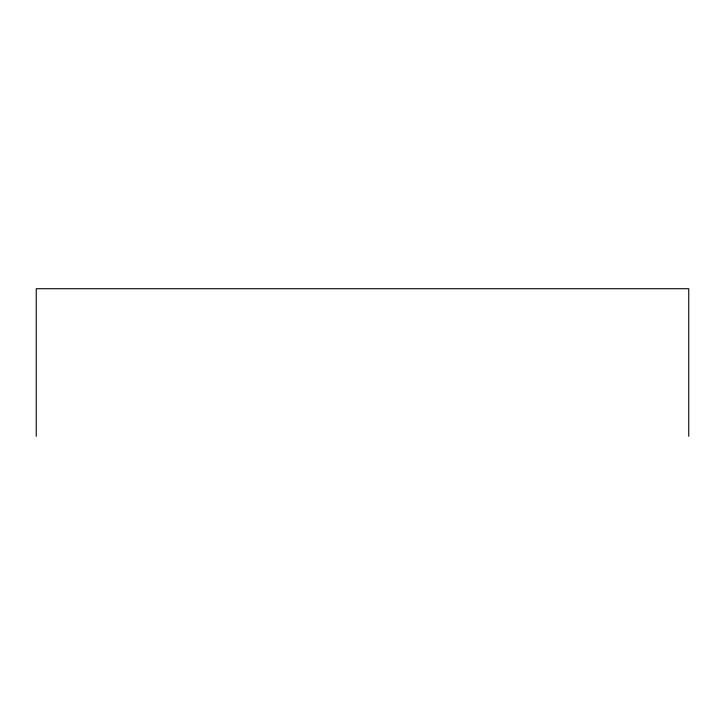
<?xml version="1.0" encoding="UTF-8"?>
<svg xmlns="http://www.w3.org/2000/svg" width="725" height="725" viewBox="0 0 725 725"><rect width="100%" height="100%" fill="white"/><g stroke="black" fill="none" stroke-linecap="round" stroke-linejoin="round"><path stroke-width="1.09" d="M688.75 436.278L688.75 288.722L36.25 288.722L36.25 436.278"/></g></svg>
